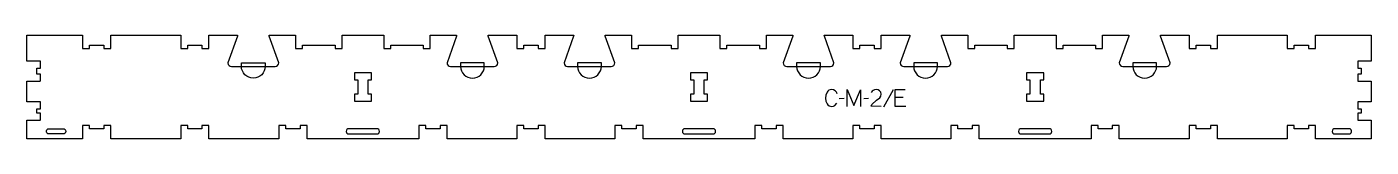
# Model space of a CAD drawing. Header units: millimetres. Extents: x -1200 to 1200, y -88 to 98.
import ezdxf

# ---------------------------------------------------------------- set-up
doc = ezdxf.new("R2010")
doc.units = ezdxf.units.MM
for name, color, linetype, true_color in [('1_ANYTOOL_1MMDEEP_LABELS_S', 2, 'Continuous', 0xffff00), ('3_ANYTOOL_CUTTHROUGH_INSID', 4, 'Continuous', 0x00ffff), ('4_ANYTOOL_CUTTHROUGH_OUTSI', 5, 'Continuous', 0x0000ff), ('5_ANYTOOL_HALF_MILL_9MM_IN', 3, 'Continuous', 0x00ff00)]:
    doc.layers.add(name, color=color, linetype=linetype, true_color=true_color)

msp = doc.modelspace()

# ---------------------------------------------------------------- linework, layer by layer
at = {"layer": '1_ANYTOOL_1MMDEEP_LABELS_S'}
for p, q in [((259.3, -16.1), (250.5, -16.2)), ((302.8, -16.1), (294, -16.2)), ((346.6, -0.5), (329.4, -31.2)), ((364.7, -13.9), (350.1, -13.9))]:
    msp.add_line(p, q, dxfattribs=at)
msp.add_lwpolyline([(246.7, -7.5, 0.131103), (242.9, -2.1), (240.1, -0.5), (236.8, 0), (234.2, -0.3), (232, -1.2), (230.1, -2.7), (228.5, -4.7), (226.4, -9.6), (225.7, -15), (226.4, -20.4), (228.5, -25.3), (230.1, -27.4), (232.1, -28.8), (234.5, -29.7), (237.2, -30), (240, -29.6), (242.4, -28.4), (246, -24.2)], format="xyb", dxfattribs=at)
for points in [[(264.5, -30), (264.5, 0), (276.5, -28.4), (288.5, -0.1), (288.5, -30)], [(325.4, -30), (307.1, -29.9), (308.7, -26.5), (317.1, -19.1), (322.6, -14.4), (324.4, -11.6), (324.9, -8.2), (324.3, -4.7), (323.5, -3.3), (322.4, -2.1), (319.6, -0.5), (316, 0), (313.3, -0.3), (310.9, -1.3), (309, -2.9), (307.5, -5.1)], [(369, -30), (350.1, -30), (350.1, 0), (367.9, 0)]]:
    msp.add_lwpolyline(points, dxfattribs=at)
at = {"layer": '3_ANYTOOL_CUTTHROUGH_INSID'}
for points in [[(-590.7, 17.6), (-584.7, 17.6), (-584.7, 30.1), (-615.2, 30.1), (-615.2, 17.6), (-609.2, 17.6), (-609.2, -7.9), (-615.2, -7.9), (-615.2, -20.4), (-584.7, -20.4), (-584.7, -7.9), (-590.7, -7.9)], [(9.3, 17.6), (15.3, 17.6), (15.3, 30.1), (-15.2, 30.1), (-15.2, 17.6), (-9.2, 17.6), (-9.2, -7.9), (-15.2, -7.9), (-15.2, -20.4), (15.3, -20.4), (15.3, -7.9), (9.3, -7.9)], [(609.3, 17.6), (615.3, 17.6), (615.3, 30.1), (584.8, 30.1), (584.8, 17.6), (590.8, 17.6), (590.8, -7.9), (584.8, -7.9), (584.8, -20.4), (615.3, -20.4), (615.3, -7.9), (609.3, -7.9)]]:
    msp.add_lwpolyline(points, close=True, dxfattribs=at)
for points in [[(-1135, -79.5), (-1160.7, -79.5), (-1161.5, -79.4), (-1162.3, -79.1), (-1163, -78.7), (-1164.1, -77.3), (-1164.7, -75.6), (-1164.7, -73.9), (-1164.1, -72.2), (-1163, -70.8), (-1162.3, -70.3), (-1161.5, -70.1), (-1160.7, -70), (-1135, -70, -1)], [(-575, -79.5, 1), (-575, -70), (-625, -70, 1), (-625, -79.5)], [(25, -79.5, 1), (25, -70), (-25, -70, 1), (-25, -79.5)], [(625, -79.5, 1), (625, -70), (575, -70, 1), (575, -79.5)], [(1135, -79.5), (1160.7, -79.5), (1161.5, -79.4), (1162.3, -79.1), (1163, -78.7), (1164.1, -77.3), (1164.7, -75.6), (1164.7, -73.9), (1164.1, -72.2), (1163, -70.8), (1162.3, -70.3), (1161.5, -70.1), (1160.7, -70), (1135, -70, 1)]]:
    msp.add_lwpolyline(points, format="xyb", close=True, dxfattribs=at)
at = {"layer": '4_ANYTOOL_CUTTHROUGH_OUTSI'}
msp.add_lwpolyline([(712.3, -70), (712.3, -64.2, 0.414214), (712, -64), (700, -64, 0.414214), (699.8, -64.2), (699.8, -88), (500.3, -88), (500.3, -64.2, 0.414214), (500, -64), (488, -64, 0.414214), (487.8, -64.2), (487.8, -70), (462.3, -70), (462.3, -64.2, 0.414214), (462, -64), (450, -64, 0.414214), (449.8, -64.2), (449.8, -88), (325.3, -88), (325.3, -64.2, 0.414214), (325, -64), (313, -64, 0.414214), (312.8, -64.2), (312.8, -70), (287.3, -70), (287.3, -64.2, 0.414214), (287, -64), (275, -64, 0.414214), (274.8, -64.2), (274.8, -88), (150.3, -88), (150.3, -64.2, 0.414214), (150, -64), (138, -64, 0.414214), (137.8, -64.2), (137.8, -70), (112.3, -70), (112.3, -64.2, 0.414214), (112, -64), (100, -64, 0.414214), (99.8, -64.2), (99.8, -88), (-99.7, -88), (-99.7, -64.2, 0.414214), (-100, -64), (-112, -64, 0.414214), (-112.2, -64.2), (-112.2, -70), (-137.7, -70), (-137.7, -64.2, 0.414214), (-138, -64), (-150, -64, 0.414214), (-150.2, -64.2), (-150.2, -88), (-274.7, -88), (-274.7, -64.2, 0.414214), (-275, -64), (-287, -64, 0.414214), (-287.2, -64.2), (-287.2, -70), (-312.7, -70), (-312.7, -64.2, 0.414214), (-313, -64), (-325, -64, 0.414214), (-325.2, -64.2), (-325.2, -88), (-449.7, -88), (-449.7, -64.2, 0.414214), (-450, -64), (-462, -64, 0.414214), (-462.2, -64.2), (-462.2, -70), (-487.7, -70), (-487.7, -64.2, 0.414214), (-488, -64), (-500, -64, 0.414214), (-500.2, -64.2), (-500.2, -88), (-699.7, -88), (-699.7, -64.2, 0.414214), (-700, -64), (-712, -64, 0.414214), (-712.2, -64.2), (-712.2, -70), (-737.7, -70), (-737.7, -64.2, 0.414214), (-738, -64), (-750, -64, 0.414214), (-750.2, -64.2), (-750.2, -88), (-874.7, -88), (-874.7, -64.2, 0.414214), (-875, -64), (-887, -64, 0.414214), (-887.2, -64.2), (-887.2, -70), (-912.7, -70), (-912.7, -64.2, 0.414214), (-913, -64), (-925, -64, 0.414214), (-925.2, -64.2), (-925.2, -88), (-1049.7, -88), (-1049.7, -64.2, 0.414214), (-1050, -64), (-1062, -64, 0.414214), (-1062.2, -64.2), (-1062.2, -70), (-1087.7, -70), (-1087.7, -64.2, 0.414214), (-1088, -64), (-1100, -64, 0.414214), (-1100.2, -64.2), (-1100.2, -88), (-1199.7, -88), (-1199.7, -54.5), (-1176, -54.5, 0.414214), (-1175.7, -54.2), (-1175.7, -42.2, 0.414214), (-1176, -42), (-1181.7, -42), (-1181.7, -34.4), (-1176, -34.4, 0.414214), (-1175.7, -34.2), (-1175.7, -22.2, 0.414214), (-1176, -21.9), (-1199.7, -21.9), (-1199.7, 15.5), (-1176, 15.5, 0.414214), (-1175.7, 15.8), (-1175.7, 27.8, 0.414214), (-1176, 28), (-1181.7, 28), (-1181.7, 38.5), (-1176, 38.5, 0.414214), (-1175.7, 38.8), (-1175.7, 50.8, 0.414214), (-1176, 51), (-1199.7, 51), (-1199.7, 97.5), (-1100.2, 97.5), (-1100.2, 73.8, 0.414214), (-1100, 73.5), (-1088, 73.5, 0.414214), (-1087.7, 73.8), (-1087.7, 79.5), (-1062.2, 79.5), (-1062.2, 73.8, 0.414214), (-1062, 73.5), (-1050, 73.5, 0.414214), (-1049.7, 73.8), (-1049.7, 97.5), (-925.2, 97.5), (-925.2, 73.8, 0.414214), (-925, 73.5), (-913, 73.5, 0.414214), (-912.7, 73.8), (-912.7, 79.5), (-887.2, 79.5), (-887.2, 73.8, 0.414214), (-887, 73.5), (-875, 73.5, 0.414214), (-874.7, 73.8), (-874.7, 97.5), (-823.7, 97.5), (-823.9, 96.1), (-840.8, 47.8), (-840.8, 47.8, 0.414214), (-834.5, 41.5), (-756.5, 41.5, 0.414214), (-750.3, 47.8), (-750.3, 47.8), (-767.2, 96.1), (-767.4, 97.5), (-720.2, 97.5), (-720.2, 73.8, 0.414214), (-720, 73.5), (-708, 73.5, 0.414214), (-707.7, 73.8), (-707.7, 79.5), (-649.7, 79.5), (-649.7, 73.8, 0.414214), (-649.5, 73.5), (-637.5, 73.5, 0.414214), (-637.2, 73.8), (-637.2, 97.5), (-562.7, 97.5), (-562.7, 73.8, 0.414214), (-562.5, 73.5), (-550.5, 73.5, 0.414214), (-550.2, 73.8), (-550.2, 79.5), (-492.2, 79.5), (-492.2, 73.8, 0.414214), (-492, 73.5), (-480, 73.5, 0.414214), (-479.7, 73.8), (-479.7, 97.5), (-432.6, 97.5), (-432.8, 96.1), (-449.7, 47.8), (-449.7, 47.8, 0.414214), (-443.5, 41.5), (-365.5, 41.5, 0.414214), (-359.2, 47.8), (-359.2, 47.8), (-376.1, 96.1), (-376.3, 97.5), (-325.2, 97.5), (-325.2, 73.8, 0.414214), (-325, 73.5), (-313, 73.5, 0.414214), (-312.7, 73.8), (-312.7, 79.5), (-287.2, 79.5), (-287.2, 73.8, 0.414214), (-287, 73.5), (-275, 73.5, 0.414214), (-274.7, 73.8), (-274.7, 97.5), (-223.7, 97.5), (-223.9, 96.1), (-240.8, 47.8), (-240.8, 47.8, 0.414214), (-234.5, 41.5), (-156.5, 41.5, 0.414214), (-150.3, 47.8), (-150.3, 47.8), (-167.2, 96.1), (-167.4, 97.5), (-120.2, 97.5), (-120.2, 73.8, 0.414214), (-120, 73.5), (-108, 73.5, 0.414214), (-107.7, 73.8), (-107.7, 79.5), (-49.7, 79.5), (-49.7, 73.8, 0.414214), (-49.5, 73.5), (-37.5, 73.5, 0.414214), (-37.2, 73.8), (-37.2, 97.5), (37.3, 97.5), (37.3, 73.8, 0.414214), (37.5, 73.5), (49.5, 73.5, 0.414214), (49.8, 73.8), (49.8, 79.5), (107.8, 79.5), (107.8, 73.8, 0.414214), (108, 73.5), (120, 73.5, 0.414214), (120.3, 73.8), (120.3, 97.5), (167.4, 97.5), (167.2, 96.1), (150.3, 47.8), (150.3, 47.8, 0.414214), (156.5, 41.5), (234.5, 41.5, 0.414214), (240.8, 47.8), (240.8, 47.8), (223.9, 96.1), (223.7, 97.5), (274.8, 97.5), (274.8, 73.8, 0.414214), (275, 73.5), (287, 73.5, 0.414214), (287.3, 73.8), (287.3, 79.5), (312.8, 79.5), (312.8, 73.8, 0.414214), (313, 73.5), (325, 73.5, 0.414214), (325.3, 73.8), (325.3, 97.5), (376.3, 97.5), (376.1, 96.1), (359.2, 47.8), (359.2, 47.8, 0.414214), (365.5, 41.5), (443.5, 41.5, 0.414214), (449.7, 47.8), (449.7, 47.8), (432.8, 96.1), (432.6, 97.5), (479.8, 97.5), (479.8, 73.8, 0.414214), (480, 73.5), (492, 73.5, 0.414214), (492.3, 73.8), (492.3, 79.5), (550.3, 79.5), (550.3, 73.8, 0.414214), (550.5, 73.5), (562.5, 73.5, 0.414214), (562.8, 73.8), (562.8, 97.5), (637.3, 97.5), (637.3, 73.8, 0.414214), (637.5, 73.5), (649.5, 73.5, 0.414214), (649.8, 73.8), (649.8, 79.5), (707.8, 79.5), (707.8, 73.8, 0.414214), (708, 73.5), (720, 73.5, 0.414214), (720.3, 73.8), (720.3, 97.5), (767.4, 97.5), (767.2, 96.1), (750.3, 47.8), (750.3, 47.8, 0.414214), (756.5, 41.5), (834.5, 41.5, 0.414214), (840.8, 47.8), (840.8, 47.8), (823.9, 96.1), (823.7, 97.5), (874.8, 97.5), (874.8, 73.8, 0.414214), (875, 73.5), (887, 73.5, 0.414214), (887.3, 73.8), (887.3, 79.5), (912.8, 79.5), (912.8, 73.8, 0.414214), (913, 73.5), (925, 73.5, 0.414214), (925.3, 73.8), (925.3, 97.5), (1049.8, 97.5), (1049.8, 73.8, 0.414214), (1050, 73.5), (1062, 73.5, 0.414214), (1062.3, 73.8), (1062.3, 79.5), (1087.8, 79.5), (1087.8, 73.8, 0.414214), (1088, 73.5), (1100, 73.5, 0.414214), (1100.3, 73.8), (1100.3, 97.5), (1199.8, 97.5), (1199.8, 51), (1176, 51, 0.414214), (1175.8, 50.8), (1175.8, 38.8, 0.414214), (1176, 38.5), (1181.8, 38.5), (1181.8, 28), (1176, 28, 0.414214), (1175.8, 27.8), (1175.8, 15.8, 0.414214), (1176, 15.5), (1199.8, 15.5), (1199.8, -21.9), (1176, -21.9, 0.414214), (1175.8, -22.2), (1175.8, -34.2, 0.414214), (1176, -34.4), (1181.8, -34.4), (1181.8, -42), (1176, -42, 0.414214), (1175.8, -42.2), (1175.8, -54.2, 0.414214), (1176, -54.5), (1199.8, -54.5), (1199.8, -88), (1100.3, -88), (1100.3, -64.2, 0.414214), (1100, -64), (1088, -64, 0.414214), (1087.8, -64.2), (1087.8, -70), (1062.3, -70), (1062.3, -64.2, 0.414214), (1062, -64), (1050, -64, 0.414214), (1049.8, -64.2), (1049.8, -88), (925.3, -88), (925.3, -64.2, 0.414214), (925, -64), (913, -64, 0.414214), (912.8, -64.2), (912.8, -70), (887.3, -70), (887.3, -64.2, 0.414214), (887, -64), (875, -64, 0.414214), (874.8, -64.2), (874.8, -88), (750.3, -88), (750.3, -64.2, 0.414214), (750, -64), (738, -64, 0.414214), (737.8, -64.2), (737.8, -70)], format="xyb", close=True, dxfattribs=at)
at = {"layer": '5_ANYTOOL_HALF_MILL_9MM_IN'}
for points in [[(-774.3, 41.8, -1), (-816.8, 41.8), (-816.8, 48), (-774.3, 48)], [(-425.7, 41.8, 1), (-383.2, 41.8), (-383.2, 48), (-425.7, 48)], [(-216.8, 41.8, 1), (-174.3, 41.8), (-174.3, 48), (-216.8, 48)], [(174.3, 41.8, 1), (216.8, 41.8), (216.8, 48), (174.3, 48)], [(383.2, 41.8, 1), (425.7, 41.8), (425.7, 48), (383.2, 48)], [(774.3, 41.8, 1), (816.8, 41.8), (816.8, 48), (774.3, 48)]]:
    msp.add_lwpolyline(points, format="xyb", close=True, dxfattribs=at)

doc.saveas('drawing.dxf')
